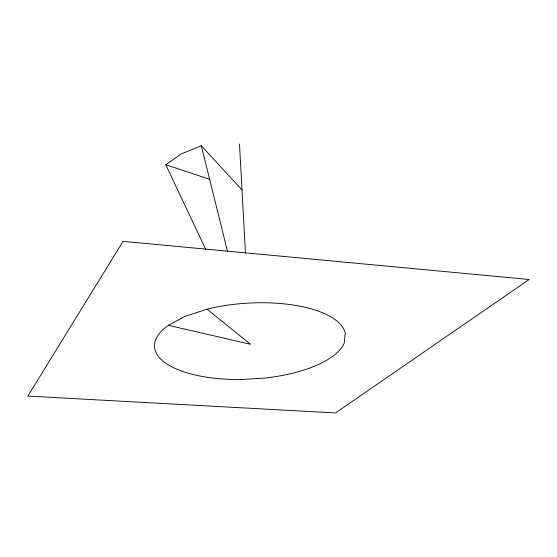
<?xml version="1.0" encoding="UTF-8"?>
<svg xmlns="http://www.w3.org/2000/svg" width="557" height="557" viewBox="0 0 557 557"><rect width="100%" height="100%" fill="white"/><g stroke="black" fill="none" stroke-linecap="round" stroke-linejoin="round"><path stroke-width="0.84" d="M205.728 249.404L165.756 164.712L181.095 154.031L201.307 145.711L242.01 189.986M168.367 325.309L185.049 316.341L207.037 309.184A95.679 38.05 -3.3 0 1 345.249 333.17L344.247 343.112A95.679 38.05 -3.3 0 1 265.654 377.987L242.72 379.484A95.679 38.05 -3.3 0 1 168.367 325.309L250.518 344.296L207.037 309.184M165.756 164.712L210.031 179.389M201.307 145.711L227.583 251.736M239.482 144.047L245.498 253.268M123.041 241.348L27.85 396.083L335.537 412.953L529.15 279.489L123.041 241.348"/></g></svg>
